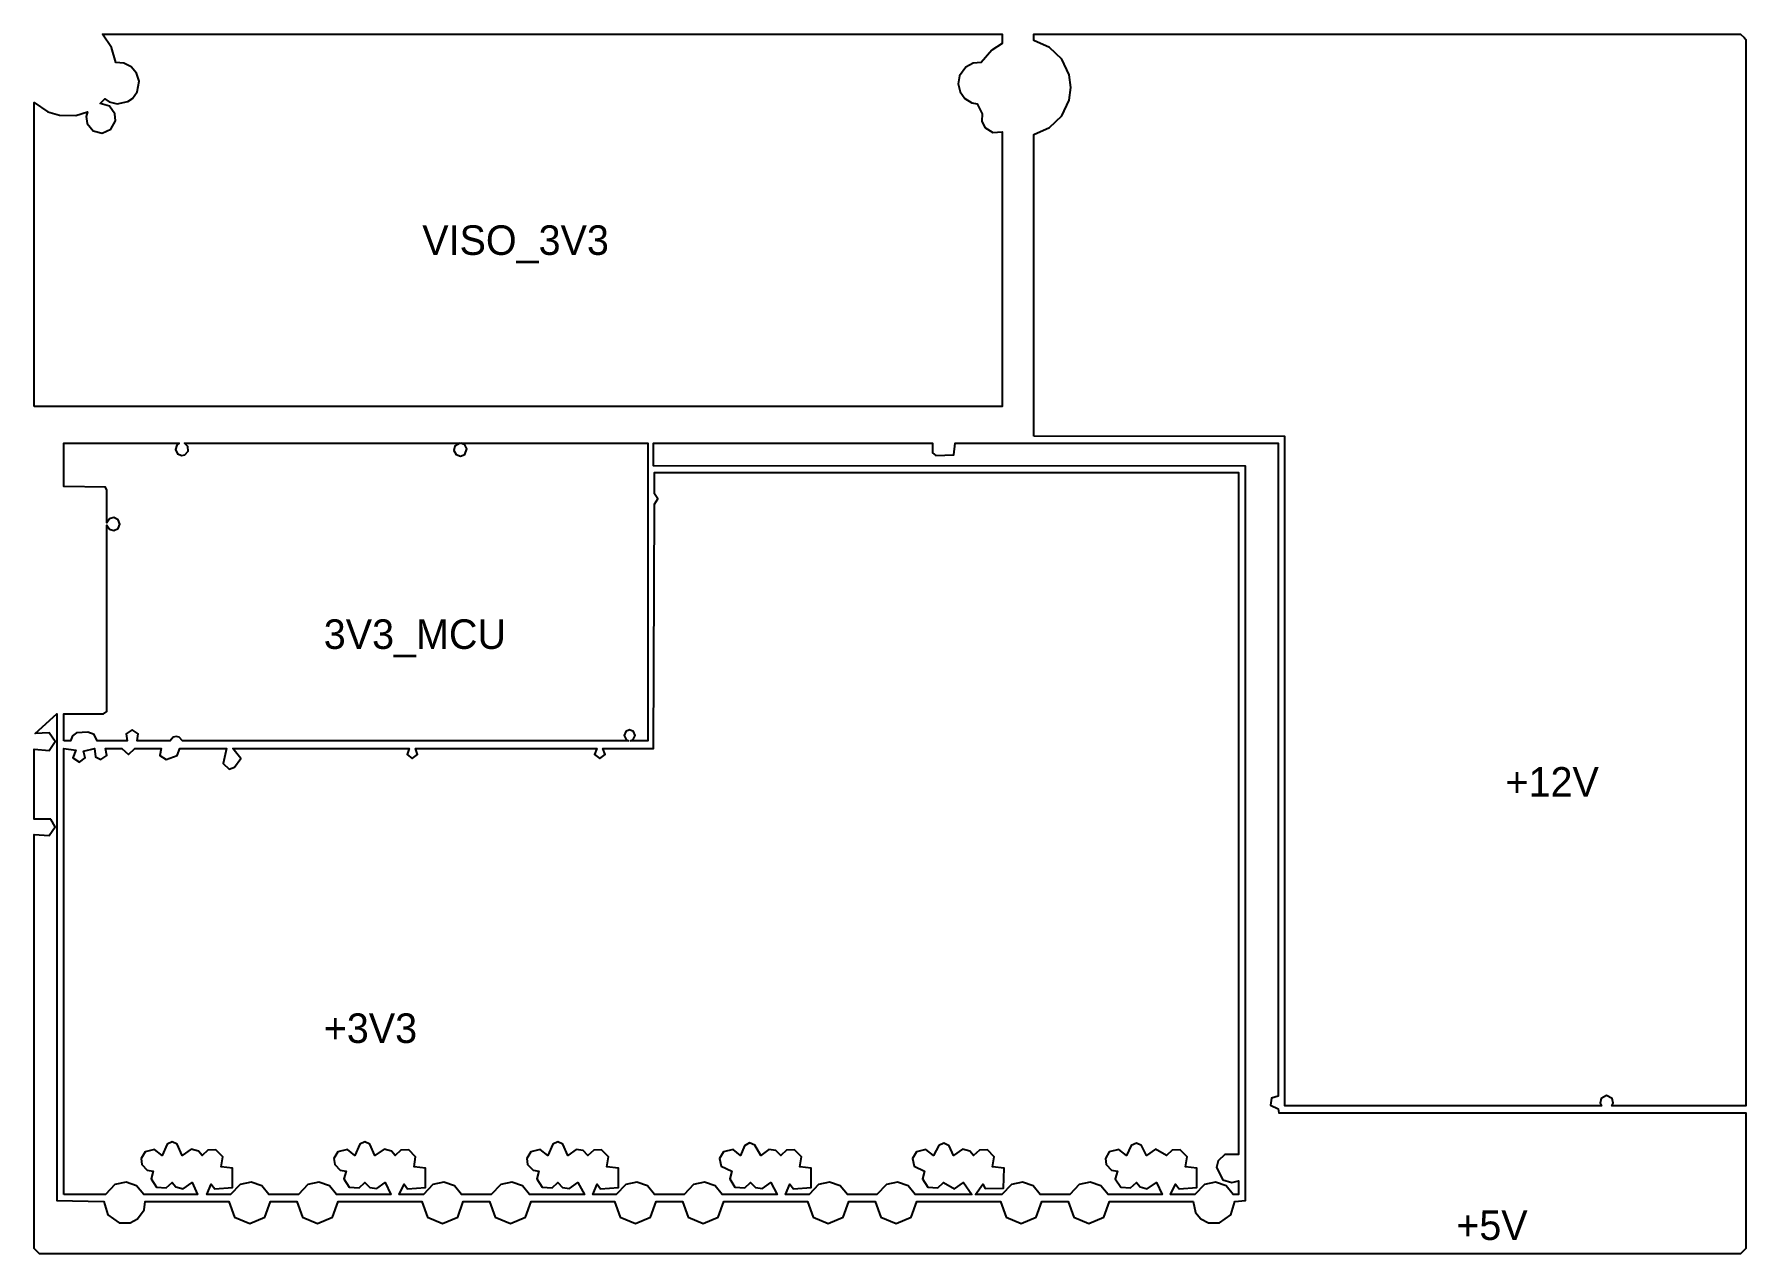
# Model space of a CAD drawing. Header units: millimetres. Extents: x 1 to 174, y 1 to 124.
import ezdxf
from ezdxf.enums import TextEntityAlignment as Align

# ---------------------------------------------------------------- set-up
doc = ezdxf.new("R2010")
doc.units = ezdxf.units.MM
for name, color, linetype in [('L3_+12V', 1, 'Continuous'), ('L3_+3V3', 4, 'Continuous'), ('L3_+5V', 2, 'Continuous'), ('L3_3V3_MCU', 5, 'Continuous'), ('L3_VISO_3V3', 6, 'Continuous')]:
    doc.layers.add(name, color=color, linetype=linetype)

msp = doc.modelspace()

# ---------------------------------------------------------------- linework, layer by layer
at = {"layer": 'L3_+12V'}
msp.add_lwpolyline([(102.1, 83.6), (102.1, 114.23), (103.7, 114.93), (104.95, 116.13), (105.69, 117.7), (105.87, 119), (105.69, 120.29), (104.95, 121.86), (103.7, 123.07), (102.1, 123.77), (102.1, 124.4), (173.86, 124.4), (174.25, 124.07), (174.4, 123.86), (174.4, 15.6), (160.8, 15.6), (160.93, 15.9), (160.83, 16.37), (160.27, 16.67), (159.72, 16.37), (159.62, 15.9), (159.75, 15.6), (127.6, 15.6), (127.59, 83.55)], close=True, dxfattribs=at)
at = {"layer": 'L3_+3V3'}
msp.add_lwpolyline([(3.6, 6.6), (3.6, 51.9), (4.81, 51.73), (4.52, 50.96), (5.21, 50.5), (5.76, 50.94), (5.61, 51.63), (6.71, 51.9), (6.83, 51.04), (7.37, 50.77), (7.98, 51.18), (7.84, 51.9), (9.5, 51.9), (10.16, 51.28), (10.82, 51.9), (13.48, 51.9), (13.36, 51.17), (13.99, 50.79), (15.12, 51.17), (15.39, 51.9), (20.14, 51.9), (19.79, 50.36), (20.4, 49.79), (20.94, 50.01), (21.59, 50.89), (20.76, 51.9), (38.68, 51.9), (38.46, 51.27), (38.99, 50.88), (39.52, 51.27), (39.3, 51.9), (57.74, 51.9), (57.5, 51.27), (58.04, 50.87), (58.57, 51.27), (58.34, 51.9), (63.5, 51.9), (63.6, 76.71), (63.93, 77.22), (63.6, 77.73), (63.6, 79.9), (122.9, 79.9), (122.9, 10.66), (121.51, 10.69), (120.84, 10.03), (120.67, 9.34), (121.31, 8.1), (122.21, 7.83), (122.9, 8.01), (122.9, 6.6), (122.34, 6.6), (121.62, 7.49), (120.54, 7.88), (119.42, 7.64), (118.46, 6.6), (115.99, 6.6), (116.5, 7.68), (116.85, 7.2), (118.67, 7.34), (118.67, 9.29), (117.5, 9.44), (117.67, 10.43), (116.97, 11.15), (116.16, 11.13), (115.58, 10.56), (114.46, 11.21), (113.54, 10.56), (113.05, 11.58), (112.53, 11.84), (112, 11.59), (111.5, 10.56), (110.73, 11.19), (109.77, 10.96), (109.37, 10.27), (109.44, 9.66), (110, 9.08), (110.6, 8.98), (110.38, 8.2), (110.93, 7.35), (111.93, 7.28), (112.52, 7.85), (112.89, 7.4), (113.63, 7.2), (114.56, 7.85), (115.15, 6.6), (109.64, 6.6), (108.92, 7.49), (107.84, 7.88), (106.72, 7.64), (105.76, 6.6), (102.75, 6.6), (102.03, 7.49), (100.96, 7.88), (99.84, 7.64), (98.87, 6.6), (96.18, 6.6), (96.91, 7.68), (97.16, 7.21), (99.01, 7.26), (99.08, 9.29), (97.92, 9.44), (98.08, 10.43), (97.39, 11.15), (96.58, 11.13), (95.99, 10.56), (95.62, 11.01), (94.87, 11.21), (93.95, 10.56), (93.5, 11.57), (92.98, 11.84), (92.45, 11.6), (91.91, 10.56), (91.15, 11.19), (90.18, 10.96), (89.79, 10.27), (89.96, 9.48), (91.01, 8.98), (90.8, 8.2), (91.34, 7.35), (92.35, 7.28), (92.93, 7.85), (94.05, 7.2), (94.97, 7.85), (95.81, 6.6), (90.05, 6.6), (89.33, 7.49), (88.26, 7.88), (87.14, 7.64), (86.17, 6.6), (83.17, 6.6), (82.45, 7.49), (81.37, 7.88), (80.25, 7.64), (79.29, 6.6), (76.88, 6.6), (77.33, 7.68), (77.69, 7.2), (79.5, 7.34), (79.5, 9.29), (78.33, 9.44), (78.5, 10.43), (77.81, 11.15), (76.99, 11.13), (76.41, 10.56), (75.92, 11.08), (75.21, 11.2), (74.37, 10.56), (73.77, 11.63), (73.23, 11.86), (72.71, 11.56), (72.33, 10.56), (71.56, 11.19), (70.6, 10.96), (70.2, 10.27), (70.37, 9.48), (71.43, 8.98), (71.22, 8.2), (71.76, 7.35), (72.77, 7.28), (73.35, 7.85), (73.84, 7.33), (74.55, 7.21), (75.39, 7.85), (76.03, 6.6), (70.47, 6.6), (69.75, 7.49), (68.67, 7.88), (67.55, 7.64), (66.59, 6.6), (63.59, 6.6), (62.87, 7.49), (61.79, 7.88), (60.67, 7.64), (59.71, 6.6), (57.32, 6.6), (57.75, 7.68), (58.1, 7.2), (59.92, 7.34), (59.92, 9.29), (58.75, 9.44), (58.92, 10.43), (58.22, 11.15), (57.41, 11.13), (56.83, 10.56), (56.33, 11.08), (55.62, 11.2), (54.79, 10.56), (54.28, 11.72), (53.77, 11.97), (53.25, 11.72), (52.75, 10.56), (51.98, 11.19), (51.02, 10.96), (50.62, 10.27), (50.69, 9.66), (51.25, 9.08), (51.85, 8.98), (51.63, 8.2), (52.18, 7.35), (53.18, 7.28), (53.77, 7.85), (54.26, 7.33), (54.97, 7.21), (55.81, 7.85), (56.47, 6.6), (50.89, 6.6), (50.17, 7.49), (49.09, 7.88), (47.97, 7.64), (47.01, 6.6), (44, 6.6), (43.28, 7.49), (42.21, 7.88), (41.09, 7.64), (40.12, 6.6), (37.67, 6.6), (38.16, 7.68), (38.52, 7.2), (40.33, 7.34), (40.33, 9.29), (39.17, 9.44), (39.33, 10.43), (38.64, 11.15), (37.82, 11.13), (37.24, 10.56), (36.87, 11.01), (36.12, 11.21), (35.2, 10.56), (34.69, 11.72), (34.18, 11.97), (33.67, 11.72), (33.16, 10.56), (32.4, 11.19), (31.43, 10.96), (31.04, 10.27), (31.11, 9.66), (31.66, 9.08), (32.26, 8.98), (32.05, 8.2), (32.59, 7.35), (33.6, 7.28), (34.18, 7.85), (34.67, 7.33), (35.38, 7.21), (36.22, 7.85), (36.82, 6.6), (31.3, 6.6), (30.58, 7.49), (29.51, 7.88), (28.39, 7.64), (27.42, 6.6), (24.42, 6.6), (23.7, 7.49), (22.62, 7.88), (21.5, 7.64), (20.54, 6.6), (18.13, 6.6), (18.58, 7.68), (18.94, 7.2), (20.75, 7.34), (20.75, 9.29), (19.58, 9.44), (19.75, 10.43), (19.05, 11.15), (18.24, 11.13), (17.66, 10.56), (17.29, 11.01), (16.54, 11.21), (15.62, 10.56), (15.12, 11.72), (14.61, 11.97), (14.1, 11.73), (13.58, 10.56), (12.81, 11.19), (11.85, 10.96), (11.45, 10.27), (11.53, 9.66), (12.08, 9.08), (12.68, 8.98), (12.47, 8.2), (13.01, 7.35), (14.01, 7.28), (14.6, 7.85), (14.97, 7.4), (15.72, 7.2), (16.64, 7.85), (17.19, 6.6), (11.72, 6.6), (11, 7.49), (9.92, 7.88), (8.8, 7.64), (7.84, 6.6)], close=True, dxfattribs=at)
at = {"layer": 'L3_+5V'}
msp.add_lwpolyline([(2.3, 44.73), (0.6, 44.71), (0.6, 51.81), (2.13, 51.7), (2.72, 52.59), (2.13, 53.47), (0.7, 53.43), (2.9, 55.41), (2.9, 6), (7.67, 5.9), (8.06, 4.55), (9.21, 3.74), (10.34, 3.74), (11.1, 4.13), (11.76, 5.05), (11.88, 5.9), (20.37, 5.9), (20.95, 4.33), (22.48, 3.67), (24.01, 4.33), (24.58, 5.9), (27.26, 5.9), (27.83, 4.33), (29.36, 3.67), (30.9, 4.33), (31.47, 5.9), (39.96, 5.9), (40.53, 4.33), (42.06, 3.67), (43.6, 4.33), (44.17, 5.9), (46.84, 5.9), (47.41, 4.33), (48.95, 3.67), (50.48, 4.33), (51.05, 5.9), (59.54, 5.9), (60.11, 4.33), (61.65, 3.67), (63.18, 4.33), (63.75, 5.9), (66.42, 5.9), (67, 4.33), (68.53, 3.67), (70.06, 4.33), (70.63, 5.9), (79.12, 5.9), (79.7, 4.33), (81.23, 3.67), (82.76, 4.33), (83.33, 5.9), (86.01, 5.9), (86.58, 4.33), (88.11, 3.67), (89.65, 4.33), (90.22, 5.9), (98.71, 5.9), (99.28, 4.33), (100.81, 3.67), (102.35, 4.33), (102.92, 5.9), (105.59, 5.9), (106.16, 4.33), (107.7, 3.67), (109.23, 4.33), (109.8, 5.9), (118.29, 5.9), (118.53, 4.79), (119.07, 4.13), (119.83, 3.74), (120.96, 3.74), (122.11, 4.55), (122.5, 5.9), (123.6, 6), (123.59, 80.55), (63.49, 80.6), (63.49, 82.9), (91.81, 82.9), (91.82, 81.89), (92.16, 81.65), (93.97, 81.71), (94.12, 82.9), (126.9, 82.9), (126.9, 16.61), (126.23, 16.38), (126.15, 15.67), (126.9, 15.32), (127, 14.9), (174.4, 14.9), (174.4, 1.14), (173.86, 0.6), (1.14, 0.6), (0.6, 1.14), (0.6, 43.16), (2.13, 43.05), (2.72, 43.93)], close=True, dxfattribs=at)
at = {"layer": 'L3_3V3_MCU'}
msp.add_lwpolyline([(3.6, 52.68), (3.6, 55.41), (7.62, 55.41), (7.96, 55.66), (7.98, 74.56), (8.23, 74.15), (8.69, 74.02), (9.12, 74.23), (9.29, 74.68), (9.12, 75.12), (8.69, 75.34), (8.23, 75.2), (7.98, 74.79), (7.98, 78.12), (7.83, 78.41), (3.6, 78.48), (3.6, 82.9), (15.32, 82.9), (15.07, 82.7), (14.94, 82.23), (15.15, 81.81), (15.6, 81.63), (15.91, 81.71), (16.22, 82.08), (16.21, 82.55), (15.87, 82.9), (43.85, 82.9), (43.32, 82.59), (43.22, 82.14), (43.45, 81.73), (43.88, 81.57), (44.31, 81.73), (44.54, 82.3), (44.34, 82.72), (43.91, 82.9), (62.9, 82.9), (62.9, 52.68), (61.16, 52.68), (61.43, 52.81), (61.62, 53.2), (61.47, 53.62), (61.06, 53.79), (60.66, 53.62), (60.5, 53.2), (60.7, 52.81), (60.96, 52.68), (15.65, 52.68), (15.33, 53.04), (15.02, 53.11), (14.71, 53.04), (14.4, 52.68), (11.06, 52.68), (11.15, 53.39), (10.55, 53.77), (9.95, 53.39), (10.04, 52.68), (7, 52.68), (6.69, 53.3), (6.04, 53.54), (4.9, 53.48), (4.48, 53.17), (4.29, 52.68)], close=True, dxfattribs=at)
at = {"layer": 'L3_VISO_3V3'}
msp.add_lwpolyline([(0.6, 86.6), (0.6, 117.46), (1.97, 116.54), (3.16, 116.17), (4.81, 116.16), (6, 116.52), (5.87, 116.06), (5.96, 115.33), (6.57, 114.59), (7.51, 114.37), (8.38, 114.76), (8.85, 115.61), (8.8, 116.33), (8.23, 117.11), (7.31, 117.38), (7.76, 117.85), (8.22, 117.54), (9.03, 117.33), (10.11, 117.56), (10.57, 117.88), (11.06, 118.56), (11.24, 119.65), (10.99, 120.45), (10.45, 121.09), (9.71, 121.46), (8.88, 121.52), (8.44, 123.07), (7.54, 124.4), (98.9, 124.4), (98.9, 123.45), (97.84, 122.78), (96.76, 121.53), (95.93, 121.46), (95.2, 121.07), (94.55, 120.18), (94.41, 119.36), (94.61, 118.55), (95.1, 117.88), (95.81, 117.45), (96.35, 117.33), (96.86, 116.32), (96.82, 115.59), (97.12, 114.93), (97.94, 114.41), (98.9, 114.49), (98.9, 86.6)], close=True, dxfattribs=at)

# ---------------------------------------------------------------- texts
at = {"layer": 'L3_+12V'}
msp.add_text('+12V', height=3, dxfattribs=at).set_placement((150, 50), align=Align.TOP_LEFT)
at = {"layer": 'L3_+3V3'}
msp.add_text('+3V3', height=3, dxfattribs=at).set_placement((30, 25), align=Align.TOP_LEFT)
at = {"layer": 'L3_+5V'}
msp.add_text('+5V', height=3, dxfattribs=at).set_placement((145, 5), align=Align.TOP_LEFT)
at = {"layer": 'L3_3V3_MCU'}
msp.add_text('3V3_MCU', height=3, dxfattribs=at).set_placement((30, 65), align=Align.TOP_LEFT)
at = {"layer": 'L3_VISO_3V3'}
msp.add_text('VISO_3V3', height=3, dxfattribs=at).set_placement((40, 105), align=Align.TOP_LEFT)

doc.saveas('drawing.dxf')
